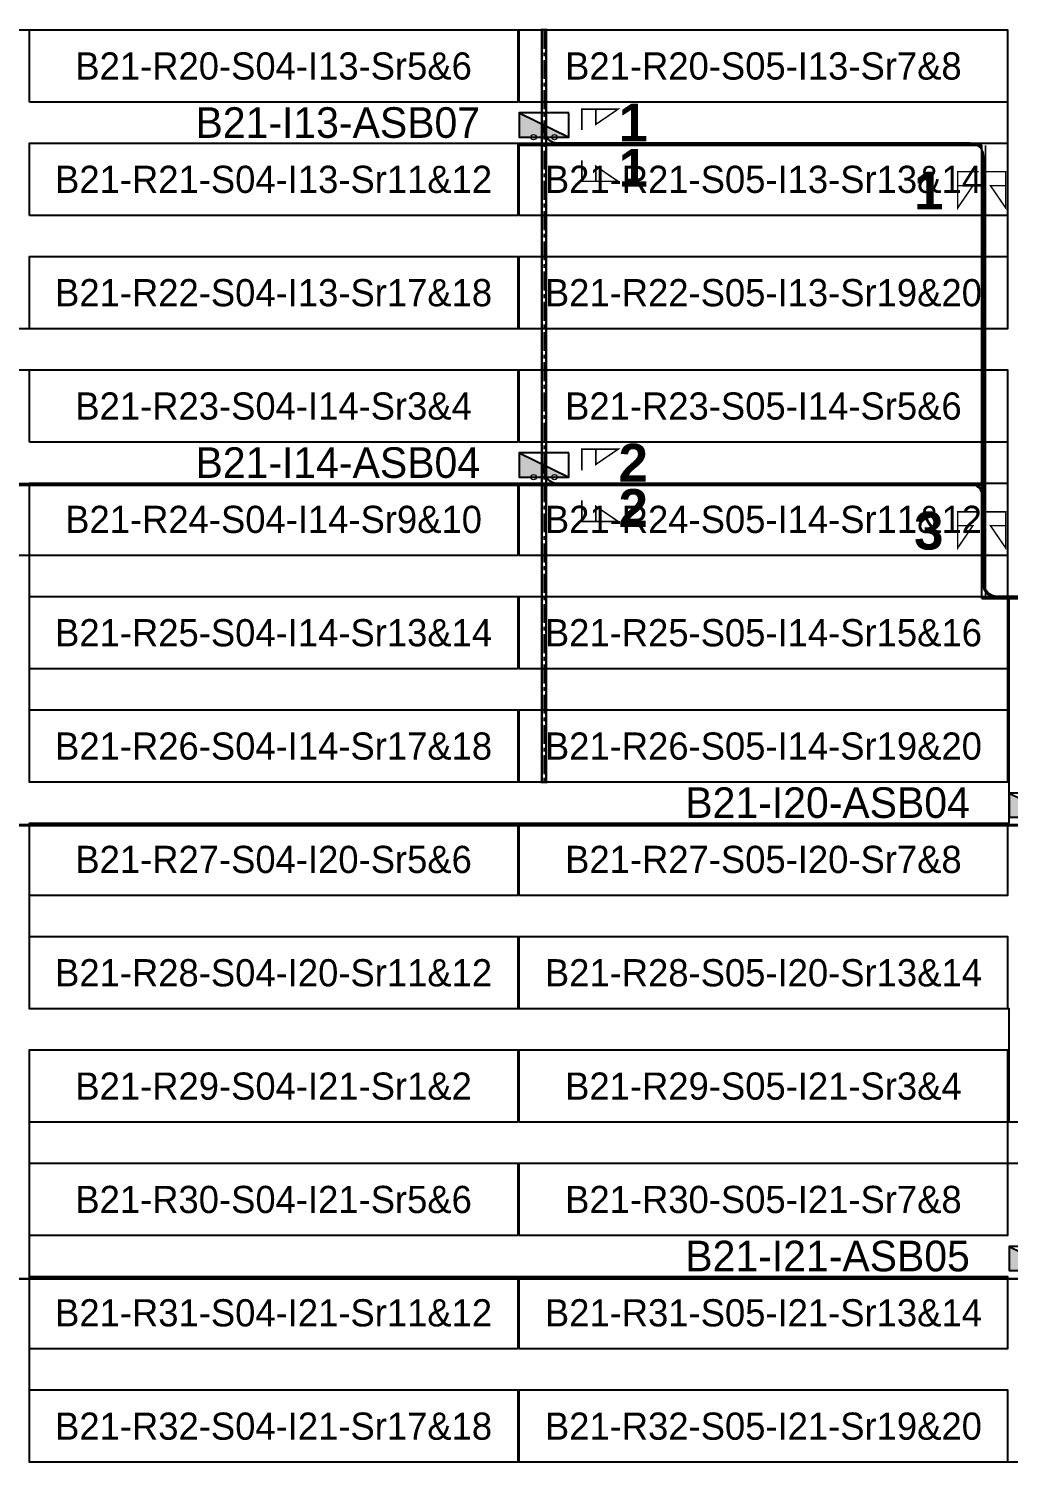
# Model space of a CAD drawing. Header units: metres. Extents: x 530177 to 530565, y 2673484 to 2673812.
# Drawn here: x 530273.9 to 530338.7, y 2673566.8 to 2673661.7 of the extents above; entities that cross this region are included whole.
import ezdxf
from ezdxf.enums import TextEntityAlignment as Align

# ---------------------------------------------------------------- set-up
doc = ezdxf.new("R2010")
doc.units = ezdxf.units.M
doc.linetypes.add('CENTER', pattern=[2, 1.25, -0.25, 0.25, -0.25])
for name, color, linetype in [('DC Trench BL-21', 40, 'Continuous'), ('E-Inverter Grouping', 2, 'Continuous'), ('Inverter Block-21', 7, 'Continuous'), ('LT Cable(AG) INV to LT Panel BL-21', 2, 'Continuous'), ('Messenger Wire-Block-21 (Master Path)', 30, 'Continuous'), ('Messenger Wire-Block-21 (MW Path)', 191, 'Continuous'), ('MMS Table Block-21', 8, 'Continuous'), ('Plan Line - DC BL-21', 40, 'Continuous'), ('Section Marking BL-21', 2, 'Continuous')]:
    doc.layers.add(name, color=color, linetype=linetype)
doc.layers.add('PILE', color=1, linetype='Continuous', lineweight=15)
doc.styles.add('BoldTextStyle', font='arialbd.ttf')
doc.styles.get("Standard").update_dxf_attribs({"font": 'Adani Regular.ttf'})

# ---------------------------------------------------------------- blocks, each defined once
blk = doc.blocks.new('MMS Table (32.292 x 4.788)')
at = {"color": 0}
blk.add_lwpolyline([(0, -0.002), (0, 4.786), (32.292, 4.786), (32.292, -0.002)], close=True, dxfattribs=at)
at = {"color": 7}
blk.add_attdef('ID1', text='', height=1.8, dxfattribs=at).set_placement((16.146, 2.392), align=Align.MIDDLE_CENTER)
blk = doc.blocks.new('Inverter Block')
h = blk.add_hatch(color=0)
h.dxf.hatch_style = 1
h.paths.add_polyline_path([(-1.456, 2.269), (-1.456, 0.846), (1.456, 0.846)])
at = {"color": 0}
blk.add_lwpolyline([(1.456, 2.269), (-1.456, 2.269), (-1.456, 0.846), (1.456, 0.846)], close=True, dxfattribs=at)
blk.add_lwpolyline([(-1.456, 2.269), (1.456, 0.846)], dxfattribs=at)
at = {"layer": 'PILE'}
for centre in [(-0.613, 0.846), (0.613, 0.846)]:
    blk.add_circle(centre, 0.156, dxfattribs=at)
at = {"color": 7}
blk.add_attdef('ID', (-1.456, 3.006), '', height=1.8, dxfattribs=at)

msp = doc.modelspace()

# ---------------------------------------------------------------- linework, layer by layer
at = {"layer": 'DC Trench BL-21', "color": 40, "const_width": 0.15}
msp.add_lwpolyline([(530308.143, 2673661.577), (530307.843, 2673661.577), (530307.843, 2673611.789), (530308.143, 2673611.789)], close=True, dxfattribs=at)
at = {"layer": 'E-Inverter Grouping', "color": 3}
for points in [[(530338.647, 2673641.789), (530241.571, 2673641.789), (530241.571, 2673656.789), (530209.179, 2673656.789), (530209.179, 2673661.577), (530338.647, 2673661.577)], [(530338.647, 2673611.789), (530273.963, 2673611.789), (530273.963, 2673626.789), (530241.571, 2673626.789), (530241.571, 2673639.077), (530338.647, 2673639.077)]]:
    msp.add_lwpolyline(points, close=True, dxfattribs=at)
at = {"layer": 'E-Inverter Grouping'}
for points in [[(530338.747, 2673609.077), (530338.747, 2673624.077), (530371.039, 2673624.077), (530371.039, 2673601.577), (530403.431, 2673601.577), (530403.431, 2673589.289), (530338.747, 2673589.289), (530338.747, 2673596.789), (530273.963, 2673596.789), (530273.963, 2673609.077)], [(530338.647, 2673586.577), (530371.039, 2673586.577), (530371.039, 2673566.789), (530273.963, 2673566.789), (530273.963, 2673594.077), (530338.647, 2673594.077)]]:
    msp.add_lwpolyline(points, close=True, dxfattribs=at)
at = {"layer": 'LT Cable(AG) INV to LT Panel BL-21'}
for points in [[(530365.944, 2673645.478), (530361.458, 2673645.478, 0.034059), (530361.336, 2673645.469), (530359.522, 2673645.221, -0.034059), (530359.4, 2673645.212), (530352.756, 2673645.212, 0.414214), (530351.856, 2673644.312), (530351.856, 2673625.413, 0.02362), (530351.86, 2673625.328), (530351.912, 2673624.779, -0.02362), (530351.916, 2673624.694), (530351.916, 2673624.075), (530337.974, 2673624.075, -0.414214), (530337.074, 2673624.975), (530337.074, 2673653.175, 0.414214), (530336.174, 2673654.075), (530308.894, 2673654.075, -0.414214), (530307.994, 2673654.975), (530307.994, 2673655.188)], [(530366.828, 2673644.224), (530361.511, 2673644.224, -0.118831), (530361.1, 2673644.323), (530359.654, 2673645.063, 0.118831), (530359.244, 2673645.162), (530352.806, 2673645.162, 0.414214), (530351.906, 2673644.262), (530351.906, 2673625.415, 0.02362), (530351.91, 2673625.33), (530351.962, 2673624.781, -0.02362), (530351.966, 2673624.696), (530351.966, 2673624.025), (530337.924, 2673624.025, -0.414214), (530337.024, 2673624.925), (530337.024, 2673630.625, 0.414214), (530336.124, 2673631.525), (530211.718, 2673631.525, -0.414214), (530210.818, 2673632.425), (530210.818, 2673632.688)], [(530366.828, 2673644.174), (530361.511, 2673644.174, -0.118831), (530361.1, 2673644.273), (530359.654, 2673645.013, 0.118831), (530359.244, 2673645.112), (530352.856, 2673645.112, 0.414214), (530351.956, 2673644.212), (530351.956, 2673625.417, 0.02362), (530351.96, 2673625.332), (530352.012, 2673624.784, -0.02362), (530352.016, 2673624.699), (530352.016, 2673609.875, -0.414214), (530351.116, 2673608.975), (530244.11, 2673608.975, -0.414214), (530243.21, 2673609.875), (530243.21, 2673610.188)], [(530364.887, 2673644.124), (530361.511, 2673644.124, -0.118831), (530361.1, 2673644.223), (530359.654, 2673644.963, 0.118831), (530359.244, 2673645.062), (530352.906, 2673645.062, 0.414214), (530352.006, 2673644.162), (530352.006, 2673625.42, 0.02362), (530352.01, 2673625.335), (530352.062, 2673624.786, -0.02362), (530352.066, 2673624.701), (530352.066, 2673579.825, -0.414214), (530351.166, 2673578.925), (530244.11, 2673578.925, -0.414214), (530243.21, 2673579.825), (530243.21, 2673580.188)], [(530366.828, 2673644.249), (530361.511, 2673644.249, -0.118831), (530361.1, 2673644.348), (530359.654, 2673645.088, 0.118831), (530359.244, 2673645.187), (530352.781, 2673645.187, 0.414214), (530351.881, 2673644.287), (530351.881, 2673625.414, 0.02362), (530351.885, 2673625.329), (530351.937, 2673624.78, -0.02362), (530351.941, 2673624.695), (530351.941, 2673624.05), (530337.949, 2673624.05, -0.414214), (530337.049, 2673624.95), (530337.049, 2673630.65, 0.414214), (530336.149, 2673631.55), (530308.894, 2673631.55, -0.414214), (530307.994, 2673632.45), (530307.994, 2673632.688)]]:
    msp.add_lwpolyline(points, format="xyb", dxfattribs=at)
at = {"layer": 'Messenger Wire-Block-21 (Master Path)'}
for points in [[(530306.355, 2673653.937), (530336.936, 2673653.937)], [(530336.936, 2673623.937), (530336.936, 2673653.937)], [(530209.179, 2673631.437), (530336.936, 2673631.437)], [(530336.936, 2673623.937), (530352.053, 2673623.937)], [(530241.571, 2673608.937), (530352.053, 2673608.937)], [(530241.571, 2673578.937), (530352.053, 2673578.937)]]:
    msp.add_lwpolyline(points, dxfattribs=at)
at = {"layer": 'Messenger Wire-Block-21 (MW Path)', "const_width": 0.1}
for points in [[(530306.355, 2673653.937), (530336.936, 2673653.937)], [(530337.186, 2673623.937), (530337.186, 2673653.937)], [(530209.179, 2673631.437), (530336.936, 2673631.437)], [(530336.936, 2673623.937), (530352.053, 2673623.937)], [(530241.571, 2673608.937), (530352.053, 2673608.937)], [(530241.571, 2673578.937), (530352.053, 2673578.937)]]:
    msp.add_lwpolyline(points, dxfattribs=at)
at = {"layer": 'Plan Line - DC BL-21', "color": 6, "linetype": 'CENTER'}
msp.add_lwpolyline([(530307.994, 2673661.577), (530307.994, 2673611.789)], dxfattribs=at)
at = {"layer": 'Section Marking BL-21', "color": 94, "lineweight": 35, "true_color": 0x00a500, "const_width": 0.1}
for points in [[(530310.494, 2673654.937), (530310.494, 2673656.327), (530312.894, 2673656.327), (530311.414, 2673655.317), (530311.414, 2673656.327)], [(530310.494, 2673652.937), (530310.494, 2673651.547), (530312.894, 2673651.547), (530311.414, 2673652.557), (530311.414, 2673651.547)], [(530336.736, 2673652.187), (530335.346, 2673652.187), (530335.346, 2673649.787), (530336.356, 2673651.267), (530335.346, 2673651.267)], [(530337.136, 2673652.187), (530338.526, 2673652.187), (530338.526, 2673649.787), (530337.516, 2673651.267), (530338.526, 2673651.267)], [(530310.494, 2673632.437), (530310.494, 2673633.827), (530312.894, 2673633.827), (530311.414, 2673632.817), (530311.414, 2673633.827)], [(530310.494, 2673630.437), (530310.494, 2673629.047), (530312.894, 2673629.047), (530311.414, 2673630.057), (530311.414, 2673629.047)], [(530336.736, 2673629.687), (530335.346, 2673629.687), (530335.346, 2673627.287), (530336.356, 2673628.767), (530335.346, 2673628.767)], [(530337.136, 2673629.687), (530338.526, 2673629.687), (530338.526, 2673627.287), (530337.516, 2673628.767), (530338.526, 2673628.767)]]:
    msp.add_lwpolyline(points, dxfattribs=at)

# ---------------------------------------------------------------- block references
at = {"layer": 'Inverter Block-21'}
ref = msp.add_blockref('Inverter Block', (530307.994, 2673653.523), dxfattribs=dict(at, xscale=1.124999999976148, yscale=1.124999999976148, zscale=1.124999999976148))
ref.add_attrib('ID', 'B21-I13-ASB07', (530284.945, 2673654.428), dxfattribs={"layer": '0', "color": 7, "height": 2.025})
ref = msp.add_blockref('Inverter Block', (530307.994, 2673631.023), dxfattribs=dict(at, xscale=1.124999999976148, yscale=1.124999999976148, zscale=1.124999999976148))
ref.add_attrib('ID', 'B21-I14-ASB04', (530284.945, 2673631.928), dxfattribs={"layer": '0', "color": 7, "height": 2.025})
ref = msp.add_blockref('Inverter Block', (530340.386, 2673608.523), dxfattribs=dict(at, xscale=1.124999999976148, yscale=1.124999999976148, zscale=1.124999999976148))
ref.add_attrib('ID', 'B21-I20-ASB04', (530317.337, 2673609.428), dxfattribs={"layer": '0', "color": 7, "height": 2.025})
ref = msp.add_blockref('Inverter Block', (530340.386, 2673578.523), dxfattribs=dict(at, xscale=1.124999999976148, yscale=1.124999999976148, zscale=1.124999999976148))
ref.add_attrib('ID', 'B21-I21-ASB05', (530317.337, 2673579.428), dxfattribs={"layer": '0', "color": 7, "height": 2.025})
at = {"layer": 'MMS Table Block-21'}
for p, values in [((530273.963, 2673656.791), {'ID1': 'B21-R20-S04-I13-Sr5&6'}), ((530306.355, 2673656.791), {'ID1': 'B21-R20-S05-I13-Sr7&8'}), ((530273.963, 2673649.291), {'ID1': 'B21-R21-S04-I13-Sr11&12'}), ((530306.355, 2673649.291), {'ID1': 'B21-R21-S05-I13-Sr13&14'}), ((530273.963, 2673641.791), {'ID1': 'B21-R22-S04-I13-Sr17&18'}), ((530306.355, 2673641.791), {'ID1': 'B21-R22-S05-I13-Sr19&20'}), ((530273.963, 2673634.291), {'ID1': 'B21-R23-S04-I14-Sr3&4'}), ((530306.355, 2673634.291), {'ID1': 'B21-R23-S05-I14-Sr5&6'}), ((530273.963, 2673626.791), {'ID1': 'B21-R24-S04-I14-Sr9&10'}), ((530306.355, 2673626.791), {'ID1': 'B21-R24-S05-I14-Sr11&12'}), ((530273.963, 2673619.291), {'ID1': 'B21-R25-S04-I14-Sr13&14'}), ((530306.355, 2673619.291), {'ID1': 'B21-R25-S05-I14-Sr15&16'}), ((530273.963, 2673611.791), {'ID1': 'B21-R26-S04-I14-Sr17&18'}), ((530306.355, 2673611.791), {'ID1': 'B21-R26-S05-I14-Sr19&20'}), ((530273.963, 2673604.291), {'ID1': 'B21-R27-S04-I20-Sr5&6'}), ((530306.355, 2673604.291), {'ID1': 'B21-R27-S05-I20-Sr7&8'}), ((530273.963, 2673596.791), {'ID1': 'B21-R28-S04-I20-Sr11&12'}), ((530306.355, 2673596.791), {'ID1': 'B21-R28-S05-I20-Sr13&14'}), ((530273.963, 2673589.291), {'ID1': 'B21-R29-S04-I21-Sr1&2'}), ((530306.355, 2673589.291), {'ID1': 'B21-R29-S05-I21-Sr3&4'}), ((530273.963, 2673581.791), {'ID1': 'B21-R30-S04-I21-Sr5&6'}), ((530306.355, 2673581.791), {'ID1': 'B21-R30-S05-I21-Sr7&8'}), ((530273.963, 2673574.291), {'ID1': 'B21-R31-S04-I21-Sr11&12'}), ((530306.355, 2673574.291), {'ID1': 'B21-R31-S05-I21-Sr13&14'}), ((530273.963, 2673566.791), {'ID1': 'B21-R32-S04-I21-Sr17&18'}), ((530306.355, 2673566.791), {'ID1': 'B21-R32-S05-I21-Sr19&20'})]:
    msp.add_blockref('MMS Table (32.292 x 4.788)', p, dxfattribs=at).add_auto_attribs(values)

# ---------------------------------------------------------------- texts
at = {"layer": 'Section Marking BL-21', "color": 94, "true_color": 0x00a500, "style": 'BoldTextStyle'}
for s, p in [('1', (530313.894, 2673655.437)), ('1', (530313.894, 2673652.437)), ('1', (530333.436, 2673650.937)), ('2', (530313.894, 2673632.937)), ('2', (530313.894, 2673629.937)), ('3', (530333.436, 2673628.437))]:
    msp.add_text(s, height=2.5, dxfattribs=at).set_placement(p, align=Align.MIDDLE_CENTER)

doc.saveas('drawing.dxf')
